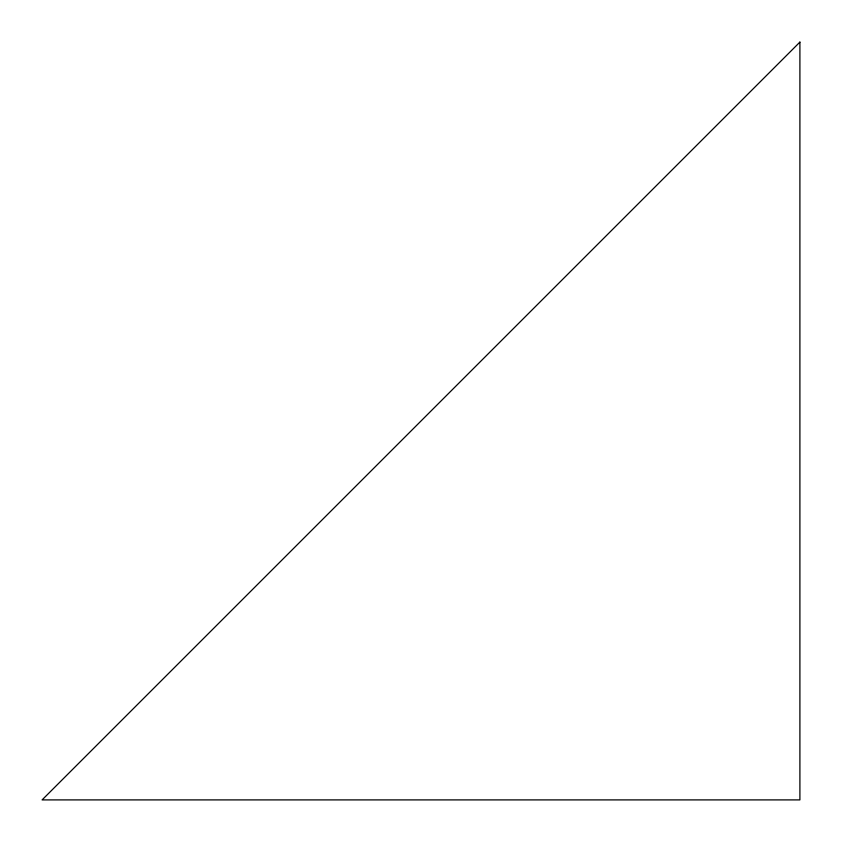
<?xml version="1.0" encoding="UTF-8"?>
<svg xmlns="http://www.w3.org/2000/svg" width="842" height="842" viewBox="0 0 842 842"><rect width="100%" height="100%" fill="white"/><g stroke="black" fill="none" stroke-linecap="round" stroke-linejoin="round"><path stroke-width="1.26" d="M799.9 42.1L42.1 799.9L799.9 799.9L799.9 42.1"/></g></svg>
